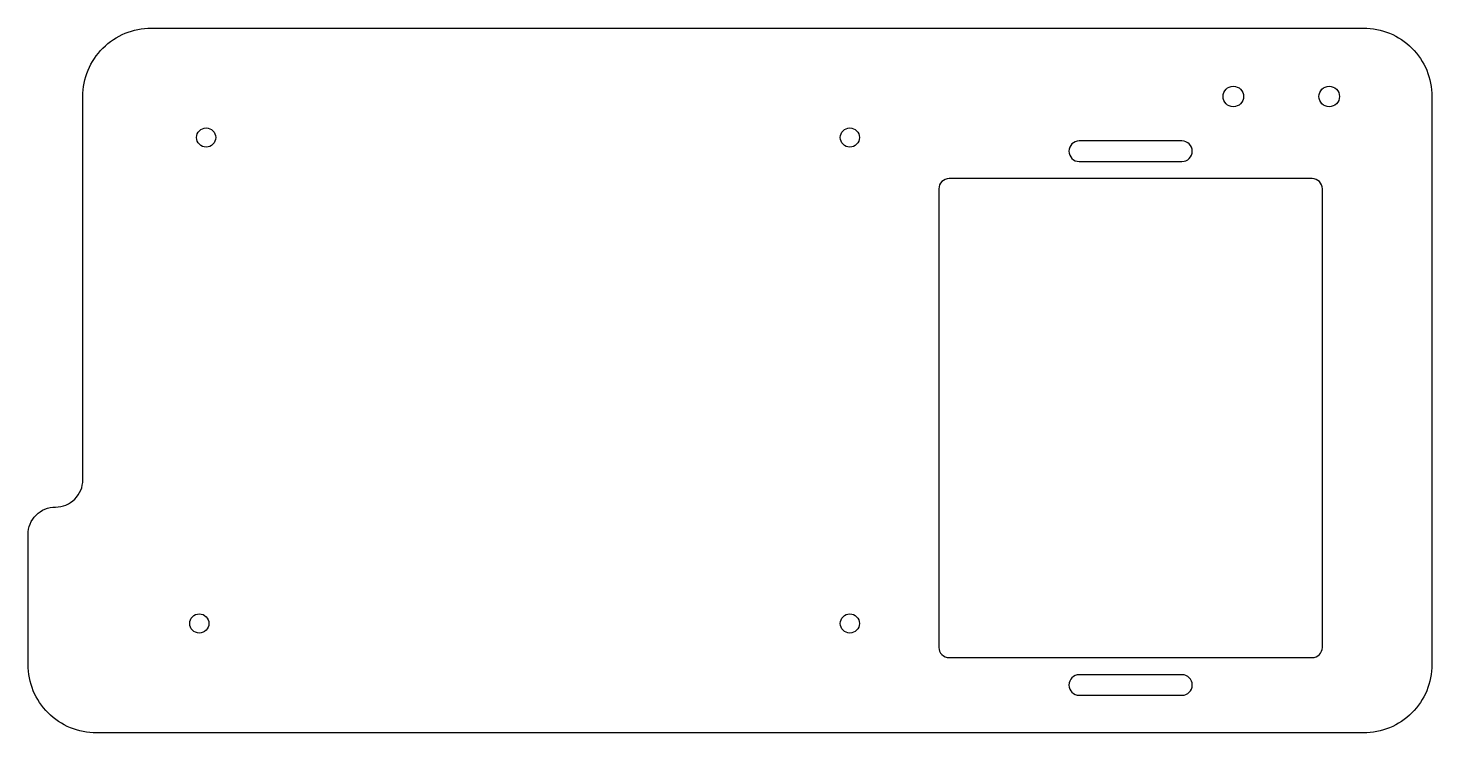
# Model space of a CAD drawing. Header units: millimetres. Extents: x -205 to 0, y -103 to 0.
import ezdxf

# ---------------------------------------------------------------- set-up
doc = ezdxf.new("R2010")
doc.units = ezdxf.units.MM
doc.layers.get('0').update_dxf_attribs({"linetype": 'CONTINUOUS'})

msp = doc.modelspace()

# ---------------------------------------------------------------- linework, layer by layer
for points in [[(-205, -74, -0.414214), (-201, -70, 0.414214), (-197, -66), (-197, -10, -0.414214), (-187, 0), (-10, 0, -0.414214), (0, -10), (0, -93, -0.414214), (-10, -103), (-195, -103, -0.414214), (-205, -93)], [(-51.5, -19.5), (-36.5, -19.5, 1), (-36.5, -16.5), (-51.5, -16.5, 1)], [(-16, -90.5), (-16, -23.5, 0.414214), (-17.5, -22), (-70.5, -22, 0.414214), (-72, -23.5), (-72, -90.5, 0.414214), (-70.5, -92), (-17.5, -92, 0.414214)], [(-51.5, -97.5), (-36.5, -97.5, 1), (-36.5, -94.5), (-51.5, -94.5, 1)]]:
    msp.add_lwpolyline(points, format="xyb", close=True)
for centre, radius in [((-29, -10), 1.5), ((-15, -10), 1.5), ((-179, -16), 1.4), ((-85, -16), 1.4), ((-180, -87), 1.4), ((-85, -87), 1.4)]:
    msp.add_circle(centre, radius)

doc.saveas('drawing.dxf')
